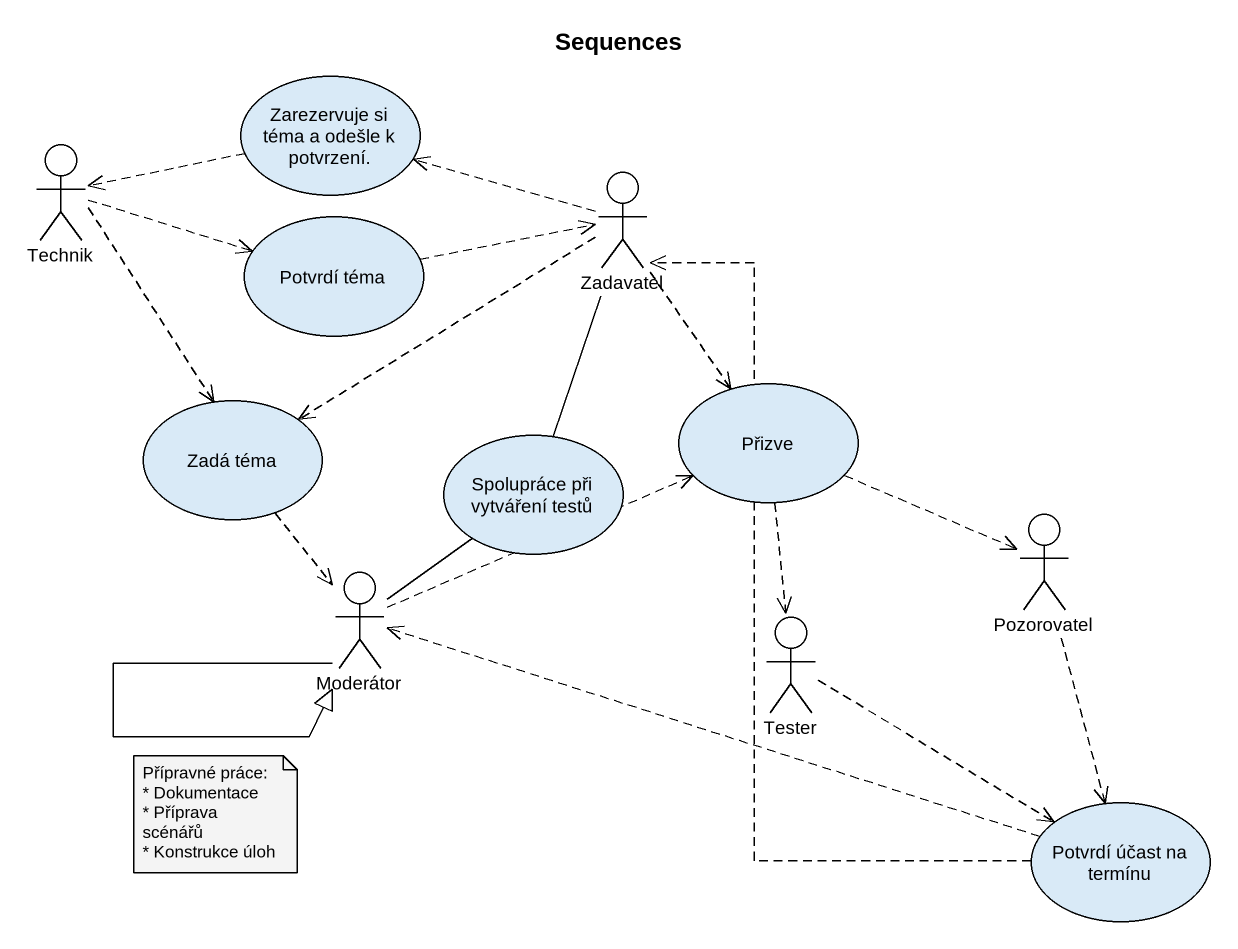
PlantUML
@startuml
title Sequences
usecase "Zarezervuje si téma a odešle k potvrzení." as Zarezervuje_si_téma_a
actor Technik
actor Zadavatel
usecase "Potvrdí téma" as Potvrdí_téma
usecase "Zadá téma" as Zadá_téma
usecase Přizve
usecase "Spolupráce při vytváření testů" as Spolupráce_při_vytváření
actor Pozorovatel
actor Moderátor
actor Tester
usecase "Potvrdí účast na termínu" as Potvrdí_účast_na_termínu
Zarezervuje_si_téma_a .left.> Technik
Technik .right.> Potvrdí_téma
Technik ..> Zadá_téma
Zadavatel .left.> Zarezervuje_si_téma_a
Zadavatel .left.> Zadá_téma
Zadavatel ..> Přizve
Zadavatel -- Spolupráce_při_vytváření
Potvrdí_téma .right.> Zadavatel
Zadá_téma ..> Moderátor
Přizve .right.> Pozorovatel
Přizve ..> Tester
Pozorovatel ..> Potvrdí_účast_na_termínu
Moderátor .right.> Přizve
Moderátor -up- Spolupráce_při_vytváření
Moderátor --|> Moderátor
Tester .right.> Potvrdí_účast_na_termínu
Potvrdí_účast_na_termínu .up.> Zadavatel
Potvrdí_účast_na_termínu .left.> Moderátor
note as N1
  Přípravné práce:
  * Dokumentace
  * Příprava scénářů
  * Konstrukce úloh
end note
@enduml
